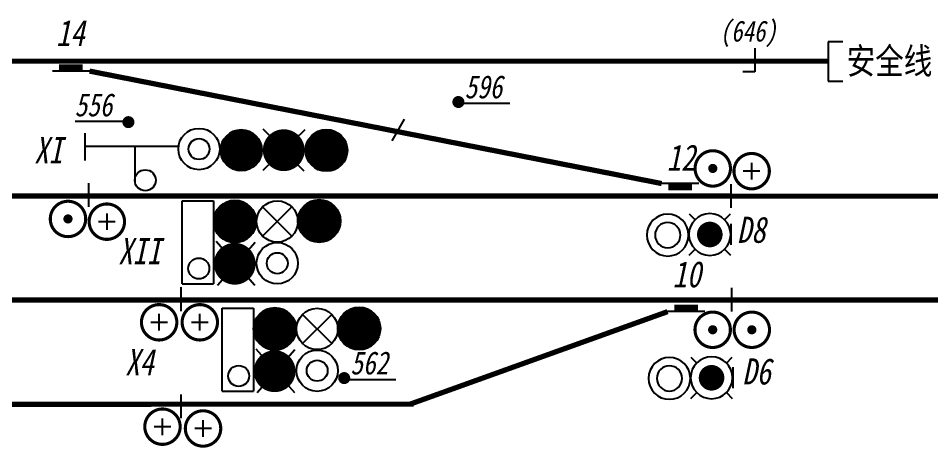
# Model space of a CAD drawing. Header units: millimetres. Extents: x 161 to 2634, y 181 to 396.
# Drawn here: x 1732.8 to 1820.2, y 255.2 to 296.3 of the extents above; entities that cross this region are included whole.
import ezdxf

# ---------------------------------------------------------------- set-up
doc = ezdxf.new("R2010")
doc.units = ezdxf.units.MM
for name, color, linetype in [('TEXT', 7, 'Continuous'), ('VECT', 7, 'Continuous'), ('信号机', 7, 'Continuous'), ('轨道电路', 7, 'Continuous'), ('道岔', 7, 'Continuous')]:
    doc.layers.add(name, color=color, linetype=linetype)
doc.styles.add('HZ', font='simsunb.ttf', dxfattribs={"width": 0.75, "bigfont": 'hztxt.shx'})
doc.styles.get("Standard").update_dxf_attribs({"font": 'simsunb.ttf'})
doc.styles.add('TEXT', font='simsunb.ttf', dxfattribs={"width": 0.6, "oblique": 12, "height": 2})

# ---------------------------------------------------------------- blocks, each defined once
blk = doc.blocks.new('调车信号机')
at = {"layer": '信号机', "color": 5}
for p, q in [((0.64, 1.402), (0.069, 1.971)), ((4.04, 1.971), (3.47, 1.402)), ((0.64, -1.424), (0.069, -1.994)), ((4.04, -1.994), (3.47, -1.424))]:
    blk.add_line(p, q, dxfattribs=at)
at = {"layer": '信号机', "color": 7}
blk.add_line((0, -1), (0, 1), dxfattribs=at)
at = {"layer": '信号机', "color": 5, "const_width": 1.224}
blk.add_lwpolyline([(2.666, -0.011, -1), (1.443, -0.011, -1)], format="xyb", close=True, dxfattribs=at)
at = {"layer": '信号机', "color": 5}
blk.add_circle((2.055, -0.011), 2, dxfattribs=at)
at = {"layer": '信号机', "color": 7}
for radius in [2, 1.208]:
    blk.add_circle((6.081, -0.069), radius, dxfattribs=at)
at = {"layer": '信号机', "color": 5, "flags": 1}
for tag, p in [('FX', (1.578, -0.6)), ('LX', (1.986, -0.121)), ('BX', (2.322, -0.6))]:
    blk.add_attdef(tag, p, '', height=0.001, dxfattribs=at)
blk = doc.blocks.new('*X40')
at = {"color": 0}
for p, q in [((54.32, 22.924), (56.107, 24.711)), ((54.538, 21.834), (57.197, 24.493)), ((55.149, 21.138), (57.894, 23.882)), ((56.107, 20.787), (58.244, 22.924))]:
    blk.add_line(p, q, dxfattribs=at)
blk = doc.blocks.new('出站信号机长柱2')
at = {"layer": '信号机', "color": 1}
for p, q in [((-20.834, -1.635), (-16.811, 2.278)), ((-20.781, 2.33), (-16.863, -1.687))]:
    blk.add_line(p, q, dxfattribs=at)
at = {"layer": '信号机'}
for p, q in [((0.173, 1.318), (0.173, -1.3)), ((-8.762, -0.018), (0.173, -0.018))]:
    blk.add_line(p, q, dxfattribs=at)
at = {"layer": '信号机', "color": 7}
blk.add_lwpolyline([(-4.6, -0.018), (-4.6, 3.392)], dxfattribs=at)
at = {"layer": '信号机', "color": 3, "const_width": 2}
blk.add_lwpolyline([(-21.907, 0.328, 1), (-23.907, 0.355, 1)], format="xyb", close=True, dxfattribs=at)
at = {"layer": '信号机', "color": 1, "const_width": 2}
blk.add_lwpolyline([(-17.822, 0.308, 1), (-19.822, 0.335, 1)], format="xyb", close=True, dxfattribs=at)
at = {"layer": '信号机', "color": 2, "const_width": 2}
blk.add_lwpolyline([(-13.763, 0.313, 1), (-15.763, 0.339, 1)], format="xyb", close=True, dxfattribs=at)
at = {"layer": '信号机', "color": 7}
for centre, radius in [((-5.587, 3.198), 1), ((-14.763, 0.326), 1.97), ((-10.722, 0.21), 1.976), ((-10.722, 0.21), 1)]:
    blk.add_circle(centre, radius, dxfattribs=at)
at = {"layer": '信号机', "color": 7, "linetype": 'Continuous'}
blk.add_circle((-22.907, 0.341), 2.001, dxfattribs=at)
at = {"layer": '信号机', "color": 7, "rotation": 179.2468075919855}
blk.add_blockref('*X40', (41.813, 22.334), dxfattribs=at)
at = {"layer": '信号机', "color": 1}
for tag, p in [('FX', (-18.463, -0.337)), ('BX', (-18.463, -0.339)), ('LX', (-18.463, -0.341))]:
    blk.add_attdef(tag, p, '', height=0.001, rotation=179.24681, dxfattribs=at)
blk = doc.blocks.new('*X36')
at = {"color": 0}
for p, q in [((54.32, 22.924), (56.107, 24.711)), ((54.538, 21.834), (57.197, 24.493)), ((55.149, 21.138), (57.894, 23.882)), ((56.107, 20.787), (58.244, 22.924))]:
    blk.add_line(p, q, dxfattribs=at)
blk = doc.blocks.new('出站信号机2')
at = {"layer": '信号机', "color": 1}
for p, q in [((-3.408, 8), (-7.003, 3.888)), ((-6.988, 8.046), (-3.301, 3.842))]:
    blk.add_line(p, q, dxfattribs=at)
at = {"layer": '信号机', "color": 7}
for p, q in [((-3.037, -0.057), (-3.037, 7.875)), ((-0.037, 7.875), (-3.037, 7.875)), ((-0.037, 7.875), (-0.037, -0.057)), ((-0.037, -0.057), (-3.037, -0.057))]:
    blk.add_line(p, q, dxfattribs=at)
at = {"layer": '信号机'}
for p, q in [((-10.554, 3.35), (-7.733, 0.529)), ((-7.733, 3.324), (-10.528, 0.529))]:
    blk.add_line(p, q, dxfattribs=at)
at = {"layer": '信号机', "color": 1, "const_width": 2}
blk.add_lwpolyline([(-4.065, 5.966, 1), (-6.065, 5.966, 1)], format="xyb", close=True, dxfattribs=at)
at = {"layer": '信号机', "color": 3, "const_width": 2}
blk.add_lwpolyline([(-12.138, 1.879, 1), (-14.138, 1.879, 1)], format="xyb", close=True, dxfattribs=at)
at = {"layer": '信号机', "color": 2, "const_width": 2}
blk.add_lwpolyline([(-4.085, 1.922, 1), (-6.085, 1.922, 1)], format="xyb", close=True, dxfattribs=at)
at = {"layer": '信号机', "color": 7}
for centre, radius in [((-9.131, 5.916), 1.976), ((-1.628, 6.421), 1), ((-9.131, 5.916), 1), ((-9.131, 1.926), 1.976), ((-5.085, 1.922), 2.033)]:
    blk.add_circle(centre, radius, dxfattribs=at)
at = {"layer": '信号机', "color": 7, "linetype": 'Continuous'}
blk.add_circle((-13.138, 1.879), 2.041, dxfattribs=at)
at = {"layer": '信号机', "color": 7, "rotation": 180}
blk.add_blockref('*X36', (51.197, 24.671), dxfattribs=at)
at = {"layer": '信号机', "color": 1, "style": 'TEXT'}
for tag, p in [('FX', (-5.536, 5.333)), ('BX', (-4.553, 5.3)), ('LX', (-3.874, 5.333))]:
    blk.add_attdef(tag, p, '', height=0.01, rotation=180, dxfattribs=at)
blk = doc.blocks.new('道岔')
at = {"layer": '道岔', "color": 1}
blk.add_line((3.555, 0), (0, 0), dxfattribs=at)
at = {"layer": '道岔', "color": 1, "const_width": 0.66}
blk.add_lwpolyline([(0.636, -0.331), (2.91, -0.331)], dxfattribs=at)
at = {"layer": '道岔', "color": 1, "flags": 1}
for tag, p in [('PARA', (0.71, -0.267)), ('ZZJ', (0.731, -0.593)), ('DATE', (1.199, -0.603)), ('DNUM', (1.382, -0.247)), ('NUM', (2.044, -0.257)), ('DIRECT', (2.135, -0.593))]:
    blk.add_attdef(tag, p, '', height=0.142, dxfattribs=at)
blk = doc.blocks.new('站内_C')
at = {"color": 7, "const_width": 0.296}
blk.add_lwpolyline([(-1.692, 0, 1), (1.692, 0, 1)], format="xyb", close=True, dxfattribs=at)
at = {"color": 1, "const_width": 0.439}
blk.add_lwpolyline([(-0.219, 0, 1), (0.219, 0, 1)], format="xyb", close=True, dxfattribs=at)
at = {"color": 7}
blk.add_attdef('NAME', (-0.251, -1.732), '', height=0.1, dxfattribs=at)
blk = doc.blocks.new('站内_S')
at = {"color": 7, "const_width": 0.296}
blk.add_lwpolyline([(-1.692, 0, 1), (1.692, 0, 1)], format="xyb", close=True, dxfattribs=at)
at = {"color": 1, "const_width": 0.192}
for points in [[(0, 0.812), (0, -0.812)], [(-0.812, 0), (0.812, 0)]]:
    blk.add_lwpolyline(points, dxfattribs=at)
at = {"color": 7}
blk.add_attdef('NAME', (-0.236, -1.723), '', height=0.1, dxfattribs=at)

msp = doc.modelspace()

# ---------------------------------------------------------------- linework, layer by layer
at = {"const_width": 0.5}
for points in [[(1722.397, 292.19), (1810.256, 292.19)], [(1739.653, 291.241), (1794.353, 280.49)], [(1398.072, 279.295), (1739.614, 279.295)], [(1739.614, 279.295), (1801.043, 279.295)], [(1800.959, 279.287), (1878.644, 279.287)], [(1447.941, 269.366), (1748.39, 269.366)], [(1748.39, 269.366), (1801.034, 269.366)], [(1801.034, 269.366), (1878.644, 269.366)], [(1794.914, 268.242), (1770.289, 259.393)], [(1447.941, 259.107), (1748.39, 259.395)], [(1748.39, 259.395), (1770.638, 259.395)]]:
    msp.add_lwpolyline(points, dxfattribs=at)
at = {"layer": 'TEXT', "color": 7}
for points in [[(1811.686, 294.032), (1810.256, 294.032)], [(1810.256, 294.032), (1810.256, 290.267)], [(1803.263, 291.178), (1802.113, 291.178)], [(1810.256, 290.267), (1811.686, 290.267)], [(1779.846, 288.129), (1775.02, 288.129)], [(1768.585, 284.583), (1769.764, 286.644)], [(1743.548, 286.407), (1738.272, 286.407)], [(1768.928, 261.733), (1764.102, 261.733)]]:
    msp.add_lwpolyline(points, dxfattribs=at)
at = {"layer": 'TEXT', "color": 7, "const_width": 0.575}
for points in [[(1774.631, 288.285, 1), (1775.206, 288.285, 1)], [(1743.083, 286.361, 1), (1743.658, 286.361, 1)], [(1763.714, 261.89, 1), (1764.289, 261.89, 1)]]:
    msp.add_lwpolyline(points, format="xyb", close=True, dxfattribs=at)
at = {"layer": 'VECT', "color": 7}
for points in [[(1803.271, 293.438), (1803.273, 291.172)], [(1739.556, 280.527), (1739.557, 278.261)], [(1800.958, 280.42), (1800.96, 278.155)], [(1748.389, 270.569), (1748.391, 268.304)], [(1801.033, 270.515), (1801.035, 268.25)], [(1748.389, 260.312), (1748.391, 258.047)]]:
    msp.add_lwpolyline(points, dxfattribs=at)

# ---------------------------------------------------------------- block references
at = {"rotation": 180}
for name, p, values in [('出站信号机长柱2', (1739.399, 284), {'BX': 'XI'}), ('出站信号机2', (1748.471, 278.788), {'BX': 'XII'}), ('出站信号机2', (1752.285, 268.513), {'BX': 'XII'})]:
    msp.add_blockref(name, p, dxfattribs=at).add_auto_attribs(values)
at = {"layer": '信号机', "xscale": -1, "rotation": 180}
for p in [(1736.098, 291.241), (1794.914, 268.242)]:
    msp.add_blockref('道岔', p, dxfattribs=at)
at = {"layer": '信号机'}
msp.add_blockref('道岔', (1794.353, 280.49), dxfattribs=at)
at = {"layer": '信号机', "xscale": -1}
for p in [(1801.009, 275.629), (1801.176, 261.93)]:
    msp.add_blockref('调车信号机', p, dxfattribs=at)
at = {"layer": '轨道电路', "color": 50}
ref = msp.add_blockref('站内_C', (1799.237, 281.935), dxfattribs=dict(at, rotation=31.56412943843399))
ref.add_attrib('NAME', '12dg_C', (1799.93, 280.328), dxfattribs={"color": 7, "height": 0.1, "rotation": 31.56413})
ref = msp.add_blockref('站内_S', (1802.954, 281.674), dxfattribs=at)
ref.add_attrib('NAME', '4-6DG_S', (1802.718, 279.951), dxfattribs={"color": 7, "height": 0.1})
ref = msp.add_blockref('站内_C', (1737.594, 277.106), dxfattribs=dict(at, rotation=31.56412943843399))
ref.add_attrib('NAME', 'IG_C', (1738.286, 275.499), dxfattribs={"color": 7, "height": 0.1, "rotation": 31.56413})
ref = msp.add_blockref('站内_S', (1741.31, 276.845), dxfattribs=at)
ref.add_attrib('NAME', '12DG_S', (1741.074, 275.122), dxfattribs={"color": 7, "height": 0.1})
ref = msp.add_blockref('站内_S', (1746.308, 267.224), dxfattribs=at)
ref.add_attrib('NAME', 'IIG_S', (1746.071, 265.501), dxfattribs={"color": 7, "height": 0.1})
ref = msp.add_blockref('站内_S', (1750.198, 267.224), dxfattribs=at)
ref.add_attrib('NAME', '10DG_S', (1749.961, 265.501), dxfattribs={"color": 7, "height": 0.1})
ref = msp.add_blockref('站内_C', (1799.229, 266.509), dxfattribs=dict(at, rotation=31.56412943843399))
ref.add_attrib('NAME', '10DG_C', (1799.922, 264.902), dxfattribs={"color": 7, "height": 0.1, "rotation": 31.56413})
ref = msp.add_blockref('站内_C', (1802.97, 266.509), dxfattribs=dict(at, rotation=31.56412943843399))
ref.add_attrib('NAME', '2-8DG_C', (1803.663, 264.902), dxfattribs={"color": 7, "height": 0.1, "rotation": 31.56413})
ref = msp.add_blockref('站内_S', (1746.628, 257.245), dxfattribs=at)
ref.add_attrib('NAME', '15DG_S', (1746.391, 255.522), dxfattribs={"color": 7, "height": 0.1})
ref = msp.add_blockref('站内_S', (1750.506, 257.073), dxfattribs=at)
ref.add_attrib('NAME', '15DG_S', (1750.269, 255.35), dxfattribs={"color": 7, "height": 0.1})

# ---------------------------------------------------------------- texts
at = {"color": 7, "style": 'TEXT', "oblique": 12, "width": 0.8}
for s, height, p in [('14', 2.5, (1736.453, 293.633)), ('(646)', 2, (1799.903, 294.066))]:
    msp.add_text(s, height=height, dxfattribs=at).set_placement(p)
at = {"color": 7, "style": 'HZ', "width": 0.8}
msp.add_text('安全线', height=2.5, dxfattribs=at).set_placement((1812.04, 290.963))
at = {"layer": 'VECT', "color": 7, "style": 'TEXT', "oblique": 12, "width": 0.8}
for s, height, p in [('596', 2.2, (1775.518, 288.635)), ('556', 2.2, (1738.241, 286.913)), ('XI', 2.5, (1734.372, 282.428)), ('12', 2.5, (1794.831, 281.716)), ('D8', 2.5, (1801.556, 274.82)), ('XII', 2.5, (1742.408, 272.781)), ('10', 2.5, (1795.391, 270.57)), ('X4', 2.5, (1743.075, 262.169)), ('562', 2.2, (1764.601, 262.239)), ('D6', 2.5, (1802.063, 261.279))]:
    msp.add_text(s, height=height, dxfattribs=at).set_placement(p)

doc.saveas('drawing.dxf')
